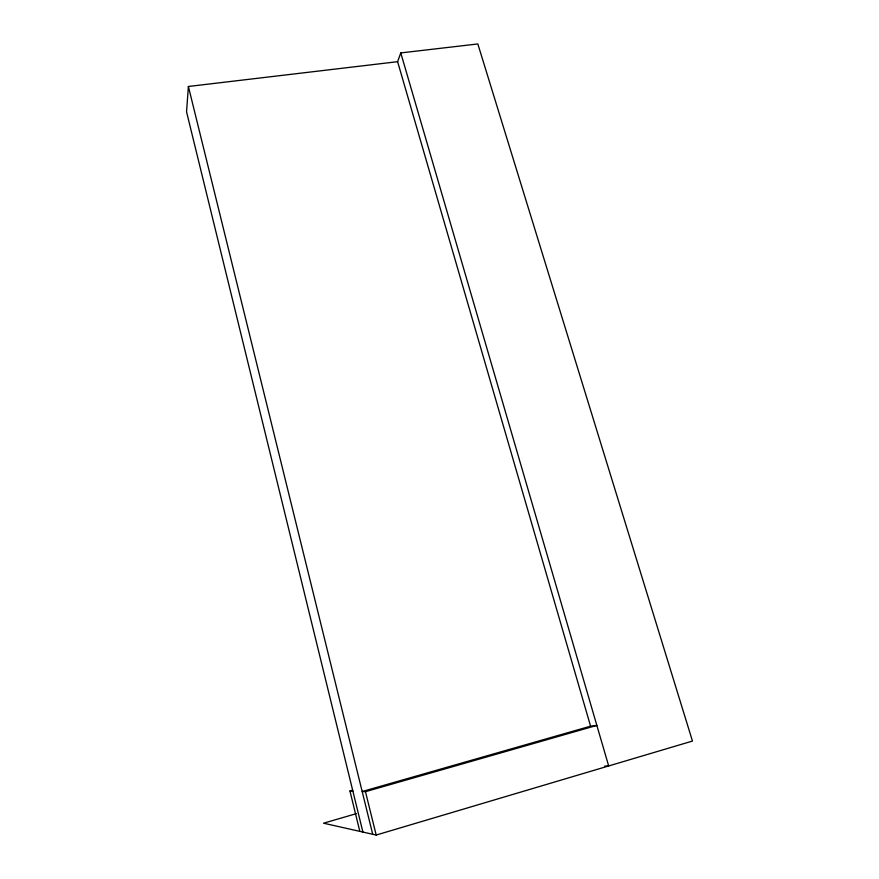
<?xml version="1.0" encoding="UTF-8"?>
<svg xmlns="http://www.w3.org/2000/svg" width="879" height="879" viewBox="0 0 879 879"><rect width="100%" height="100%" fill="white"/><g stroke="black" fill="none" stroke-linecap="round" stroke-linejoin="round"><path stroke-width="1.32" d="M356.369 813.646L323.527 823.194L376.179 835.05L692.454 741.063L477.835 43.95L400.78 52.927L397.616 61.684L188.392 86.483L186.546 111.809L362.906 832.061M359.819 831.369L349.952 790.979L352.578 790.232M590.578 726.175L362.181 791.529L365.466 791.682L596.852 725.406L590.578 726.175L397.616 61.684M604.785 766.081L608.675 765.961L400.78 52.927M349.952 790.979L352.875 791.111M365.466 791.682L376.179 835.05M188.392 86.483L372.718 834.27"/></g></svg>
